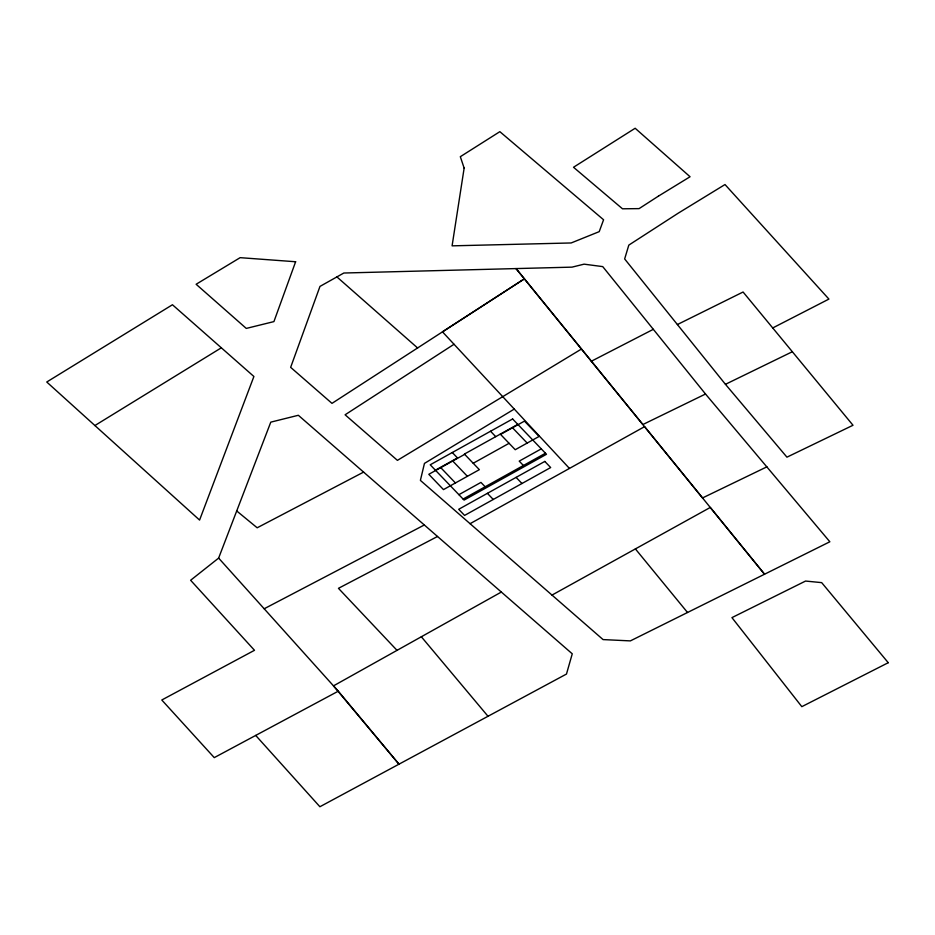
<?xml version="1.0" encoding="UTF-8"?>
<svg xmlns="http://www.w3.org/2000/svg" width="935" height="935" viewBox="0 0 935 935"><rect width="100%" height="100%" fill="white"/><g stroke="black" fill="none" stroke-linecap="round" stroke-linejoin="round"><path stroke-width="1.4" d="M501.359 592.042L333.503 685.858L398.964 764.164L338.271 691.187L214.255 757.63L161.79 699.999L254.495 650.292L190.623 580.261L218.626 558.09L270.788 422.141L298.347 415.28L572.255 653.81L566.481 674.042L319.899 806.741L255.699 735.413M514.273 409.074L424.455 463.398L420.388 480.391L603.063 639.587L630.365 640.896L829.848 541.774L705.516 394.021L602.736 266.615L584.083 264.161L572.01 267.141L343.835 273.02L319.98 286.402L290.656 367.35L331.983 403.371L524.406 278.829L442.465 331.832L569.45 468.435M454.024 344.267L345.097 414.789L397.422 460.359L581.488 349.024M94.903 425.53L199.576 520.07L253.899 376.489L172.449 304.752L46.75 382.006L94.903 425.53L221.326 347.808M435.418 470.188L457.472 457.928L452.283 452.517M517.803 424.385L464.403 454.071L479.351 469.662L443.482 489.601L428.803 474.302L464.672 454.352M500.552 434.413L524.465 421.112L539.144 436.411L515.232 449.712L500.283 434.132M473.215 463.257L509.084 443.307M458.898 494.673L480.952 482.413L485.148 486.784M541.283 448.87L519.217 461.13L523.413 465.501M463.094 499.045L545.467 453.241M470.071 523.693L644.577 426.652L764.538 574.207L710.284 507.448L552.001 595.081M363.598 472.105L257.172 527.784L236.707 510.954M264.184 608.767L424.303 524.991M437.498 536.48L338.458 588.325L397.013 650.339M591.376 361.226L653.32 329.33M772.731 327.951L828.913 299.083L724.999 184.546L678.097 213.262L628.811 245.11L624.65 258.948L725.443 384.32L786.943 457.168L853 425.261L743.08 292.012L677.384 324.55M705.516 394.021L642.859 424.537L516.038 268.567L702.524 497.946L766.934 466.822M725.443 384.32L792.331 351.735M336.904 276.912L417.606 347.972M512.509 427.762L527.188 443.061M490.548 431.245L495.737 436.657M516.097 477.388L521.964 483.5M487.404 493.341L493.271 499.465M452.715 461.002L467.395 476.301M440.759 467.652L455.438 482.951M218.626 558.09L338.271 691.187M421.346 636.77L488.012 716.28M635.391 548.915L687.517 612.483M464.146 168.101L452.096 245.847L571.168 242.96L599.218 231.646L603.578 219.772L499.851 131.671L460.324 156.694L464.146 168.101M295.624 261.753L273.92 321.605L246.279 328.419L196.128 284.263L240.143 257.663L295.624 261.753M658.485 196.093L639.084 208.622L622.488 208.797L573.517 167.26L635.157 128.259L690.065 176.75L658.485 196.093M512.614 418.974L430.229 464.788L464.087 500.085L546.472 454.281L512.614 418.974M544.801 461.423L458.699 509.294L464.578 515.419L550.668 467.547L544.801 461.423M888.25 662.705L801.821 706.661L731.941 617.626L805.549 581.056L821.678 582.634L888.25 662.705"/></g></svg>
